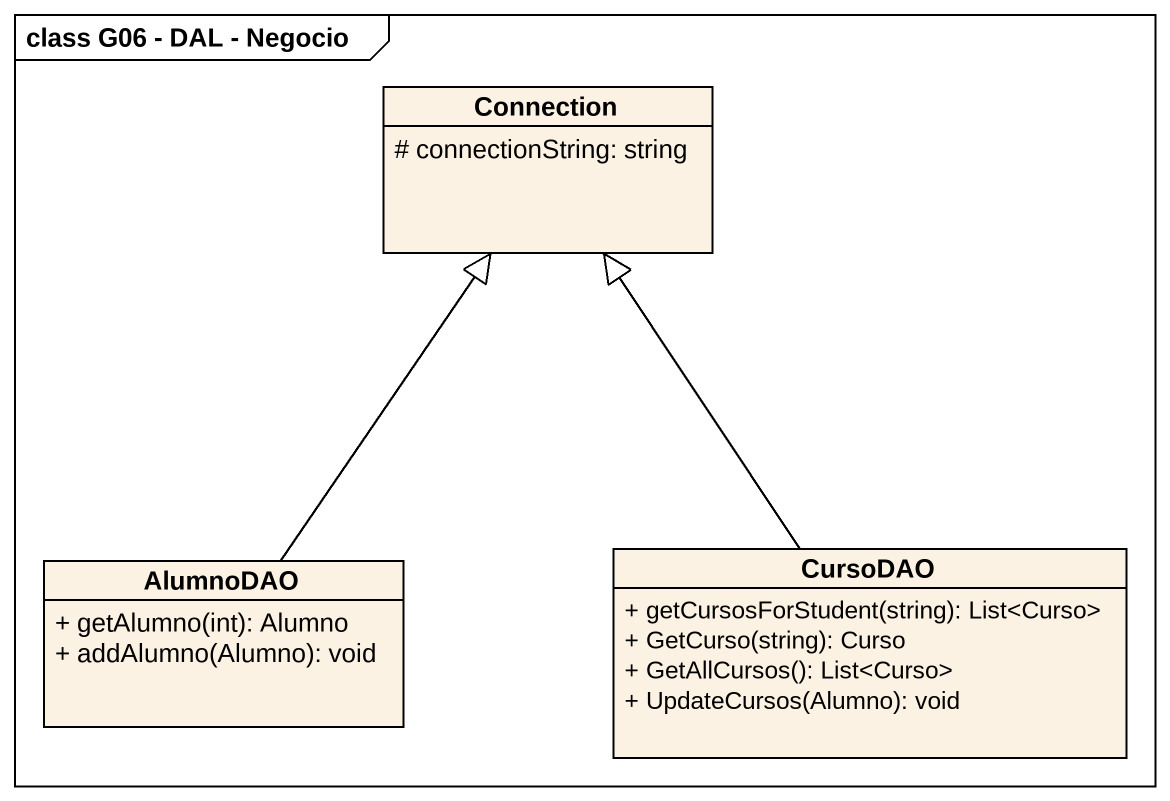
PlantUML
@startuml
mainframe class G06 - DAL - Negocio
hide circle
hide empty members
skinparam classAttributeIconSize 0
class Connection {
  # connectionString: string
}
class AlumnoDAO {
  + getAlumno(int): Alumno
  + addAlumno(Alumno): void
}
class CursoDAO {
  + getCursosForStudent(string): List<Curso>
  + GetCurso(string): Curso
  + GetAllCursos(): List<Curso>
  + UpdateCursos(Alumno): void
}
AlumnoDAO -up-|> Connection
CursoDAO -up-|> Connection
@enduml
